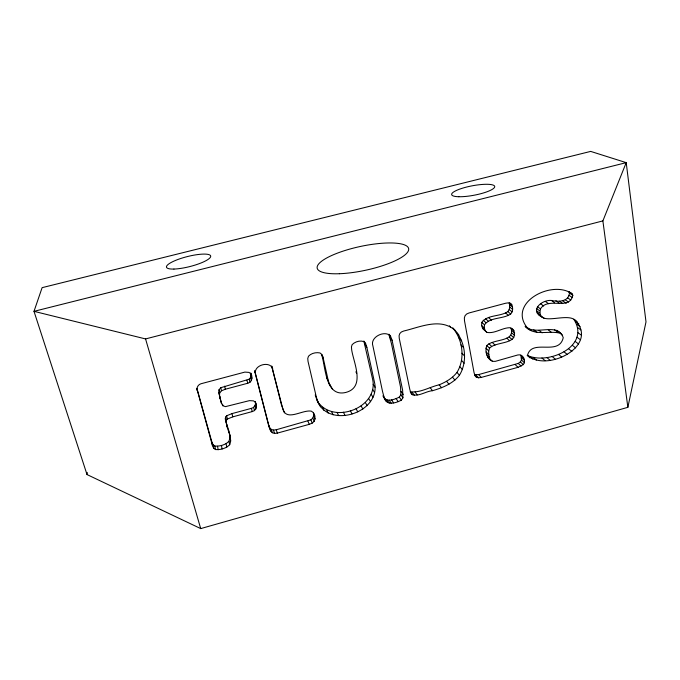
<?xml version="1.0" encoding="UTF-8"?>
<svg xmlns="http://www.w3.org/2000/svg" width="680" height="680" viewBox="0 0 680 680"><rect width="100%" height="100%" fill="white"/><g stroke="black" fill="none" stroke-linecap="round" stroke-linejoin="round"><path stroke-width="1.02" d="M490.501 360.153C486.158 356.923 484.95 350.429 486.829 345.559C493.595 338.427 515.44 342.397 510.969 328.159L513.867 330.65C518.356 344.99 496.358 340.995 489.549 348.185C487.823 351.985 488.852 356.49 490.501 360.153L492.55 361.369L495.38 361.335L517.871 354.951L520.455 354.832C523.447 356.099 524.926 359.618 524.416 362.721L523.303 364.616L518.049 367.319L481.244 377.425L478.482 377.791L476.408 377.188L474.462 375.062M541.858 317.024C529.091 310.522 541.866 299.565 551.395 300.45C558.119 301.92 568.514 302.09 569.466 293.089L568.684 291.533L572.024 293.734L572.815 295.298C569.27 311.219 548.106 296.284 540.472 308.899C536.24 327.998 565.769 312.094 574.965 320C599.998 345.984 546.218 372.895 527.553 355.232C531.964 338.24 558.892 356.575 563.244 337.671C557.524 321.453 535.865 336.49 525.13 326.315C534.675 337.135 550.027 329.604 561.535 333.676M412.318 394.714L410.193 391.731C419.976 393.176 429.709 386.911 439.195 384.812C445.944 382.032 452.429 378.267 456.96 372.419C465.324 359.014 462.901 339.736 452.719 327.947C465.231 339.481 468.375 360.749 459.442 375.241C452.854 383.724 442.502 387.787 432.514 390.702C425.825 391.247 419.092 396.703 412.318 394.714L410.873 392.853L409.81 389.411L399.262 338.368L399.083 335.716L399.772 333.608L401.302 332.044L403.699 331.024C419.798 327.293 440.614 317.279 455.192 330.463M474.504 374.552L478.61 374.595L518.262 363.418L520.37 361.896L521.475 360.017L520.837 355.436L523.787 358.113M513.867 330.65L512.287 328.754L510.094 327.7C502.154 327.641 494.946 333.846 486.956 332.426L482.604 328.389L481.618 325.465L481.78 322.371C487.594 314.406 500.123 316.931 507.824 311.61C509.838 309.324 510.281 305.898 509.125 303.11M486.956 332.426L485.299 330.897L484.313 327.955L484.475 324.827C490.331 316.812 502.954 319.345 510.714 313.981C512.958 311.466 513.162 307.675 511.785 304.691L510.408 303.348L508.402 302.846L505.775 303.203L469.098 312.945L466.65 314.015L465.069 315.673L464.355 317.934L464.5 320.79L474.028 372.538L474.946 375.479L476.408 377.188M218.832 392.428L219.053 389.725L220.804 387.702L249.152 379.202L250.52 377.553L250.775 372.98C252.586 376.541 252.577 382.236 247.775 383.24L225.335 389.232L221.476 390.787L219.716 392.827L219.496 395.548L218.832 392.428L221.4 403.206L222.87 405.722L225.42 406.64L249.424 400.639L253.538 400.868L255.178 402.203C257.474 405.416 256.615 410.745 252.28 411.578L232.764 416.857L227.375 419.041L226.321 420.359C225.539 428.561 233.129 436.526 229.678 444.754C226.075 448.417 220.532 449.998 215.475 449.565L213.681 448.231L212.449 445.519L196.8 388.407M383.044 395.896C385.585 403.07 394.545 399.534 399.322 397.094L400.877 394.782L400.562 387.132L391.382 343.324L388.85 334.39M384.293 398.191C386.911 405.96 396.134 403.019 401.361 400.12L402.925 397.8L402.62 390.099L392.096 340.28L390.541 336.166L389.045 334.228M319.218 403.673C336.32 424.074 379.125 406.563 372.521 378.837L363.851 341.037L365.653 343.697L366.86 347.31L374.374 381.76C382.143 413.142 326.918 430.27 316.668 399.236L320.646 406.81M87.014 474.563L34 311.338L42.117 287.657L590.682 151.402L626.212 162.647L646 321.887L627.861 407.32L200.71 528.598L87.014 474.563L87.244 472.464M530.162 357.995L527.17 355.325C548.071 365.449 591.192 346.179 573.81 319.302L577.167 321.7M226.024 422.084L225.318 418.778L225.615 417.07L226.661 415.76L232.007 413.601L251.371 408.365C254.516 407.719 256.216 404.396 255.28 401.404M229.678 444.754L228.956 441.294C231.88 433.721 226.338 426.267 225.318 418.778M268.481 424.873L269.603 427.635L271.269 429.377L273.488 430.083L276.25 429.76L310.896 419.849L312.8 418.055L313.642 415.709L313.403 412.802L314.789 415.999L315.027 418.923L314.177 421.286L312.256 423.096L309.255 424.346L277.346 433.109L274.558 433.432L272.323 432.718L270.649 430.967L268.481 424.873L254.779 371.62M602.88 220.906L626.212 162.647L34 311.338L145.562 338.929L602.88 220.906L627.861 407.32M196.928 388.39L211.862 442.051L213.078 444.737L214.863 446.063C219.878 446.505 225.377 444.933 228.956 441.294M538.747 314.653L544.009 318.206M487.789 357.45L489.149 358.258M569.466 293.089L572.815 295.298M569.067 295.383L572.407 297.611M567.494 297.789L570.817 300.033M565.267 299.82L568.573 302.082M562.913 300.993L566.211 303.263M559.479 301.265L562.751 303.543M555.866 300.738L559.113 303.017M551.395 300.45L554.6 302.719M575.518 321.512L578.884 323.926M545.351 301.41L548.522 303.688M576.75 324.241L580.116 326.672M577.498 327.488L580.873 329.936M540.506 303.697L543.643 306M577.762 332.528L581.119 335.01M537.361 306.578L540.472 308.899M572.024 293.734C551.557 279.208 505.988 303.56 528.139 328.788M576.988 337.178L580.346 339.694M536.452 308.431L539.554 310.76M536.401 310.565L539.495 312.919M575.195 341.445L578.535 343.986M537.183 312.825L540.285 315.188M556.741 330.259L559.971 332.741M560.983 334.016L562.598 335.257M554.591 329.808L557.795 332.282M572.373 345.329L575.688 347.905M548.327 329.936L551.488 332.418M568.616 348.806L571.897 351.399M509.6 302.957L511.785 304.691M509.626 304.563L512.533 306.884M539.07 330.387L542.164 332.868M509.745 307.088L512.652 309.425M563.983 351.815L567.239 354.442M509.192 309.536L512.1 311.899M533.758 329.902L536.817 332.392M507.824 311.61L510.714 313.981M527.858 327.998L530.885 330.48M558.484 354.374L561.688 357.017M505.461 312.885L508.334 315.274M552.092 356.473L555.262 359.133M546.924 357.578L550.052 360.247M511.776 330.488L514.675 332.996M541.952 358.003L545.045 360.68M511.768 332.885L514.667 335.401M510.91 335.163L513.799 337.697M488.716 317.755L491.47 320.186M533.307 357.374L536.341 360.051M509.226 337.017L512.1 339.567M529.881 356.507L532.89 359.184M330.582 386.639L328.329 380.927L323.034 357.332L321.563 354.552C325.661 365.959 324.972 397.553 345.839 392.436C365.849 387.149 353.43 362.27 351.662 349.707L351.441 346.876L352.147 344.615C355.087 341.657 359.966 340.17 363.953 341.632L365.653 343.697M485.639 318.784L488.359 321.215M506.736 338.155L509.6 340.714M483.233 320.221L485.945 322.668M521.568 357.791L524.518 360.476M481.78 322.371L484.475 324.827M521.475 360.017L524.416 362.721M481.618 325.465L484.313 327.955M482.604 328.389L484.245 329.911M520.37 361.896L523.303 364.616M518.262 363.418L521.186 366.146M492.252 342.465L495.006 345.066M515.151 364.582L518.049 367.319M488.92 343.774L491.648 346.383M284.461 412.853L281.435 404.804L271.694 366.036L282.582 407.975C285.736 422.458 302.065 409.436 311.304 411.153L313.412 412.658L314.789 415.999M486.829 345.559L489.549 348.185M485.937 348.185L488.639 350.829M486.166 352.002L488.861 354.671M486.633 354.62L489.337 357.306M491.181 360.017L492.55 361.369M456.373 332.486L458.873 335.027M449.361 325.788L450.585 327.029M459.102 338.13L461.618 340.714M460.921 344.879L463.445 347.505M461.924 353.175L464.448 355.87M478.61 374.595L481.244 377.425M475.873 374.96L478.482 377.791M461.644 360.476L464.16 363.222M460.012 366.86L462.519 369.648M456.96 372.419L459.442 375.241M452.489 377.213L454.929 380.077M446.59 381.327L448.978 384.217M439.195 384.812L441.533 387.736M390.541 336.166C385.195 329.655 369.614 337.008 372.921 346.01L382.576 391.68L384.124 397.392L386.214 401.243M430.245 387.753L432.514 390.702M390.091 337.662L392.096 340.28M329.06 383.656L330.743 385.951M415.038 391.926L417.197 394.91M412.216 392.317L414.35 395.309M401.157 391.519L403.214 394.51M400.877 394.782L402.925 397.8M365.05 344.624L366.86 347.31M399.322 397.094L401.361 400.12M396.134 398.591L398.14 401.642M391.62 399.832L393.592 402.892M389.257 400.24L391.221 403.308M387.302 400.078L389.249 403.138M385.671 399.381L387.6 402.441M383.171 395.879L384.124 397.392M373.175 384.268L375.02 387.234M372.683 389.419L374.527 392.42M371.17 394.23L372.997 397.264M355.852 371.832L356.711 373.269M368.73 398.642L370.541 401.701M365.373 402.577L367.157 405.671M361.114 405.969L362.865 409.088M356.065 408.723L357.782 411.859M350.353 410.745L352.019 413.907M326.825 377.978L328.329 380.927M331.126 386.699L332.274 388.951M343.366 412.173L344.981 415.352M337.101 412.445L338.666 415.625M331.543 411.655L333.064 414.834M326.68 409.929L328.168 413.1M322.558 407.269L324.012 410.423M251.694 375.938L250.69 373.728L249.042 372.402L244.868 372.096L200.957 383.758C198.135 384.557 196.427 387.651 197.123 390.473M272.774 368.925C270.215 360.493 253.674 364.922 255.459 373.532L269.518 428.179M313.642 415.709L315.027 418.923M312.8 418.055L314.177 421.286M310.896 419.849L312.256 423.096M307.912 421.082L309.255 424.346M323.034 357.332L321.87 354.475L319.991 352.945C315.996 352.121 311.321 353.158 308.49 356.209L307.76 358.488L308.014 361.335L316.336 397.103L318.087 402.339M315.223 394.901L316.378 398.37M276.25 429.76L277.346 433.109M254.516 370.6L255.144 372.555M273.488 430.083L274.558 433.432M271.269 429.377L272.323 432.718M269.603 427.635L270.649 430.967M251.056 375.428L251.965 378.403M250.52 377.553L251.43 380.545M249.152 379.202L250.044 382.202M255.519 402.195L256.224 404.566M255.527 403.733L256.471 406.903M254.983 405.764L255.918 408.952M246.891 380.23L247.775 383.24M253.614 407.354L254.541 410.558M145.562 338.929L200.71 528.598M251.371 408.365L252.28 411.578M232.007 413.601L232.764 416.857M224.638 386.163L225.335 389.232M220.804 387.702L221.476 390.787M226.661 415.76L227.375 419.041M229.228 432.344L229.95 435.744M225.615 417.07L226.321 420.359M230.01 437.682L230.75 441.116M222.53 404.124L222.87 405.722M226.61 423.929L227.315 427.269M219.053 389.725L219.716 392.827M221.4 403.206L219.555 395.913L220.218 399.05M226.1 443.742L226.797 447.219M221.442 445.468L222.105 448.962M217.541 446.233L218.169 449.735M214.863 446.063L215.475 449.565M213.078 444.737L213.681 448.231M211.862 442.051L212.449 445.519M173.935 269.059A22.823 5.151 -14.2 0 0 210.281 257.431A22.823 5.151 -14.2 0 0 181.424 258.273A22.823 5.151 -14.2 0 0 173.935 269.059M458.838 196.732A21.913 4.803 -10.7 0 0 494.267 187.731A21.913 4.803 -10.7 0 0 466.335 187.111A21.913 4.803 -10.7 0 0 458.838 196.732M339.379 273.725A46.758 12.172 -12.1 0 0 408.697 249.492A46.758 12.172 -12.1 0 0 340.646 251.949A46.758 12.172 -12.1 0 0 339.379 273.725"/></g></svg>
